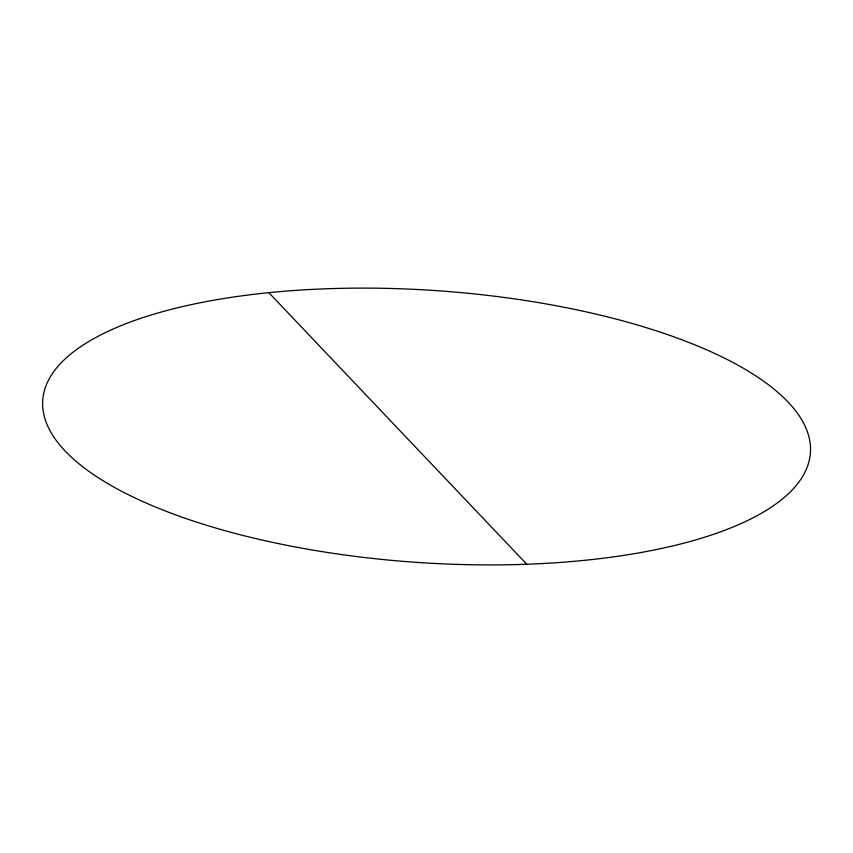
<?xml version="1.0" encoding="UTF-8"?>
<svg xmlns="http://www.w3.org/2000/svg" width="853" height="853" viewBox="0 0 853 853"><rect width="100%" height="100%" fill="white"/><g stroke="black" fill="none" stroke-linecap="round" stroke-linejoin="round"><path stroke-width="1.28" d="M268.834 292.664L526.802 564.249M224.51 530.534A384.735 136.224 3.9 0 0 810.35 453.551A384.735 136.224 3.9 0 0 244.864 295.437A384.735 136.224 3.9 0 0 224.51 530.534"/></g></svg>
